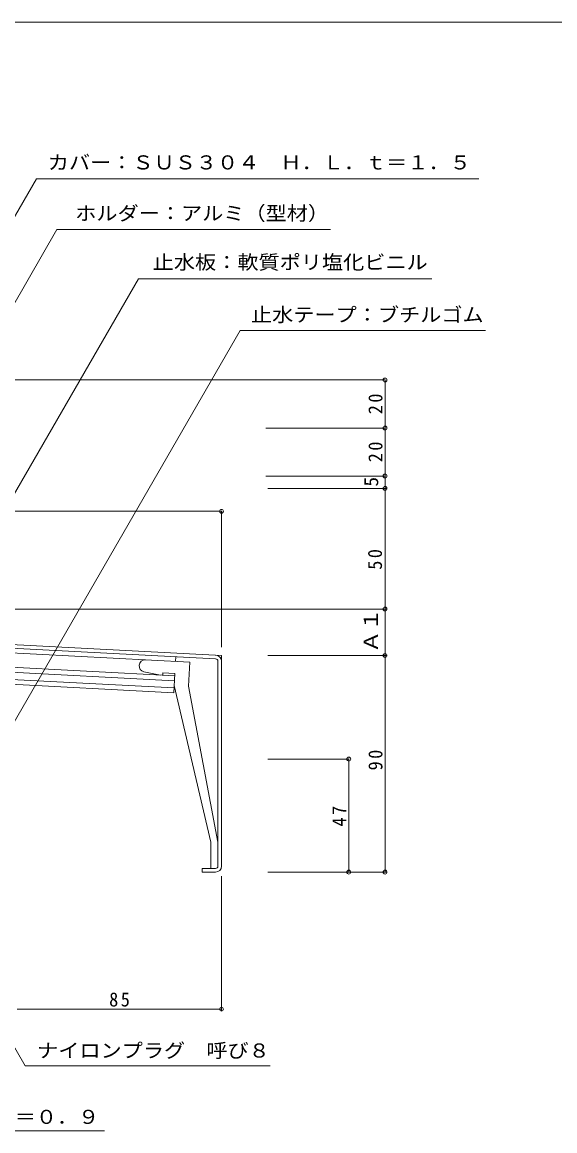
# Model space of a CAD drawing. Units: millimetres at full size, sheet at 1:2; details may follow other scales. Extents: x -795 to 795, y -545 to 504.
# Drawn here: x -49.7 to 171.9, y -459.9 to 1.3 of the extents above; entities that cross this region are included whole.
import ezdxf
from ezdxf.enums import TextEntityAlignment as Align

# ---------------------------------------------------------------- set-up
doc = ezdxf.new("R2010")
doc.units = ezdxf.units.MM
doc.header["$LTSCALE"] = 2
doc.header["$PDMODE"] = 32
doc.header["$PDSIZE"] = 1.6
for name, color, linetype, lineweight in [('D-0', 3, 'Continuous', 9), ('D-1', 2, 'Continuous', 9), ('D-4', 7, 'Continuous', 9), ('D-5', 7, 'Continuous', 9)]:
    doc.layers.add(name, color=color, linetype=linetype, lineweight=lineweight)
doc.styles.add('ＭＳ ゴシック', font='')
doc.styles.get('ＭＳ ゴシック').set_extended_font_data('MS Gothic')

msp = doc.modelspace()

# ---------------------------------------------------------------- linework, layer by layer
at = {"layer": 'D-0'}
for p, q in [((-259.524, -246.819), (33.244, -262.163)), ((-222.499, -250.262), (30.756, -263.535)), ((33.244, -349.766), (33.244, -262.163)), ((31.743, -264.535), (31.743, -349.766)), ((25.243, -350.766), (25.243, -352.266)), ((30.744, -350.766), (25.243, -350.766)), ((30.744, -352.266), (25.243, -352.266))]:
    msp.add_line(p, q, dxfattribs=at)
for centre, radius, start, end in [((30.744, -264.535), 2.5, 0, 86.99968), ((30.744, -264.535), 1, 0, 86.99936), ((30.744, -349.766), 2.5, 270, 0), ((30.744, -349.766), 1, 270, 0)]:
    msp.add_arc(centre, radius, start, end, dxfattribs=at)
at = {"layer": 'D-1'}
for p, q in [((20.085, -264.978), (-83.767, -259.535)), ((14.094, -264.664), (14.198, -262.667)), ((13.675, -272.653), (-90.774, -267.179)), ((13.779, -270.656), (-89.803, -265.227)), ((20.085, -264.978), (19.562, -274.964)), ((13.517, -275.649), (-91.644, -270.138)), ((7.788, -270.342), (0.981, -268.956)), ((8.786, -270.394), (8.839, -269.395)), ((13.832, -269.657), (8.839, -269.395)), ((13.413, -277.646), (13.832, -269.657)), ((13.413, -277.646), (-91.876, -272.128)), ((13.57, -274.65), (28.744, -339.766)), ((19.562, -274.964), (31.743, -339.766)), ((28.744, -339.766), (28.744, -350.766))]:
    msp.add_line(p, q, dxfattribs=at)
msp.add_arc((1.48, -266.506), 2.5, 86.99968, 258.49309, dxfattribs=at)
at = {"layer": 'D-4'}
for p, q in [((101.271, -147.563), (-320.459, -147.563)), ((101.271, -167.563), (101.271, -147.563)), ((101.271, -167.563), (51.637, -167.563)), ((101.271, -187.517), (101.271, -167.563)), ((101.271, -187.517), (51.637, -187.517)), ((101.271, -192.655), (101.271, -187.517)), ((101.871, -192.655), (52.565, -192.655)), ((101.271, -242.85), (101.271, -192.655)), ((-336.756, -202.178), (33.244, -202.178)), ((33.244, -202.178), (33.244, -258.751)), ((101.871, -242.85), (-283.899, -242.85)), ((101.271, -262.163), (101.271, -242.85)), ((52.565, -262.163), (101.871, -262.163)), ((101.271, -262.163), (101.271, -352.266)), ((86.168, -305.246), (52.565, -305.246)), ((86.168, -352.266), (86.168, -305.246)), ((33.244, -409.865), (33.244, -354.028)), ((52.565, -352.266), (101.871, -352.266)), ((-51.756, -409.265), (33.244, -409.265))]:
    msp.add_line(p, q, dxfattribs=at)
for p in [(101.271, -147.563), (101.271, -167.563), (101.271, -187.517), (101.271, -192.655), (33.244, -202.178), (101.271, -242.85), (101.271, -262.163), (86.168, -305.246), (86.168, -352.266), (101.271, -352.266), (33.244, -409.265)]:
    msp.add_point(p, dxfattribs=at)
at = {"layer": 'D-5'}
for p, q in [((-794.667, 1.267), (795.333, 1.267)), ((-152.739, -252.574), (-43.794, -63.875)), ((140.31, -63.875), (-43.794, -63.875)), ((-151.329, -286.157), (-35.206, -85.025)), ((78.512, -85.025), (-35.206, -85.025)), ((-92.17, -262.774), (-1.339, -105.448)), ((120.741, -105.448), (-1.339, -105.448)), ((-61.247, -304.008), (40.992, -126.923)), ((143.103, -126.923), (40.992, -126.923)), ((-114.371, -318.645), (-48.425, -432.867)), ((53.522, -432.867), (-48.425, -432.867)), ((-15.442, -459.888), (-201.921, -459.888))]:
    msp.add_line(p, q, dxfattribs=at)

# ---------------------------------------------------------------- texts
at = {"layer": 'D-4', "color": 2, "style": 'ＭＳ ゴシック'}
msp.add_text('5', height=5.865, rotation=90, dxfattribs=at).set_placement((100.171, -191.896), align=Align.BOTTOM_LEFT)
at = {"layer": 'D-4', "color": 2, "style": 'ＭＳ ゴシック', "width": 1.15}
msp.add_text('Ａ１', height=5.865, rotation=90, dxfattribs=at).set_placement((100.071, -261.06), align=Align.BOTTOM_LEFT)
at = {"layer": 'D-4', "color": 2, "char_height": 5.865, "attachment_point": 7, "rotation": 90, "style": 'ＭＳ ゴシック'}
for s, insert in [('\\T1.27;\\W0.95;20', (100.271, -161.813)), ('\\T1.27;\\W0.95;20', (100.271, -181.79)), ('\\T1.27;\\W0.95;50', (100.071, -226.502)), ('\\T1.27;\\W0.95;90', (100.271, -309.963)), ('\\T1.27;\\W0.95;47', (85.167, -333.315))]:
    msp.add_mtext(s, dxfattribs=dict(at, insert=insert))
at = {"layer": 'D-4', "color": 2, "insert": (-13.506, -408.265), "char_height": 5.865, "attachment_point": 7, "style": 'ＭＳ ゴシック'}
msp.add_mtext('\\T1.27;\\W0.95;85', dxfattribs=at)
at = {"layer": 'D-5', "color": 2, "style": 'ＭＳ ゴシック', "width": 1.1}
for s, p in [('カバー：ＳＵＳ３０４\u3000Ｈ．Ｌ．ｔ＝１．５', (-39.037, -61.756)), ('ホルダー：アルミ（型材）', (-27.621, -82.907)), ('止水板：軟質ポリ塩化ビニル', (4.621, -103.273)), ('止水テープ：ブチルゴム', (45.473, -125.106)), ('ナイロンプラグ\u3000呼び８', (-43.486, -431.173)), ('補助シート：軟質ポリ塩化ビニル\u3000ｔ＝０．９', (-202.413, -458.772))]:
    msp.add_text(s, height=5.865, dxfattribs=at).set_placement(p, align=Align.BOTTOM_LEFT)

doc.saveas('drawing.dxf')
